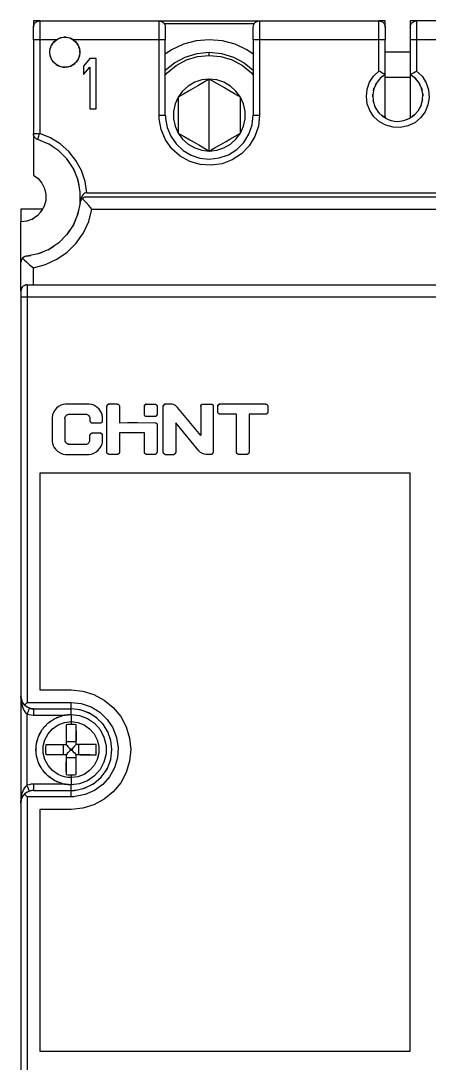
# Model space of a CAD drawing. Header units: millimetres. Extents: x 0 to 90, y 0 to 141.
# Drawn here: x 0 to 32.5, y 58.3 to 141.2 of the extents above; entities that cross this region are included whole.
import ezdxf

# ---------------------------------------------------------------- set-up
doc = ezdxf.new("R2010")
doc.units = ezdxf.units.MM

# ---------------------------------------------------------------- blocks, each defined once
blk = doc.blocks.new('CHINT_bcb3aa72183f55a4a0c427333044423c_FACE_0')
at = {"color": 141, "linetype": 'Continuous', "true_color": 0x40d9ff}
for p, q in [((1.188, 141.123), (1.188, 141.123)), ((11.398, 141.032), (18.602, 141.032)), ((28.611, 141.22), (28.611, 141.22)), ((28.717, 141.183), (28.717, 141.183)), ((28.812, 141.123), (28.812, 141.123)), ((28.891, 141.044), (28.891, 141.044)), ((1.05, 140.949), (1.05, 140.949)), ((28.95, 140.949), (28.95, 140.949)), ((1, 139.732), (1, 132.263)), ((2.509, 139.393), (2.441, 139.295)), ((2.704, 139.618), (2.609, 139.535)), ((3.064, 139.848), (2.83, 139.726)), ((3, 139.819), (3, 139.815)), ((3.322, 139.915), (3.134, 139.869)), ((3.595, 139.923), (3.415, 139.924)), ((3.5, 139.932), (3.5, 139.924)), ((3.884, 139.864), (3.685, 139.914)), ((4.175, 139.722), (3.943, 139.846)), ((4.395, 139.53), (4.295, 139.62)), ((4.561, 139.289), (4.487, 139.399)), ((4.5, 139.381), (4.5, 139.38)), ((11.5, 133.732), (11.5, 139.732)), ((18.5, 139.732), (18.5, 133.732)), ((29, 136.964), (29, 139.732)), ((31, 139.732), (31, 136.964)), ((2.373, 139.12), (2.336, 139.022)), ((4.665, 139.016), (4.62, 139.138)), ((4.663, 138.438), (4.682, 138.588)), ((4.699, 138.726), (4.685, 138.85)), ((15, 138.482), (15, 138.732)), ((31, 138.732), (29, 138.732)), ((2.335, 138.448), (2.366, 138.364)), ((2.435, 138.18), (2.498, 138.087)), ((2.597, 137.944), (2.69, 137.858)), ((2.809, 137.753), (2.943, 137.679)), ((4.174, 137.741), (4.287, 137.838)), ((4.392, 137.931), (4.479, 138.053)), ((4.4, 137.942), (4.4, 137.939)), ((4.558, 138.168), (4.613, 138.308)), ((3.064, 137.616), (3.208, 137.577)), ((3.345, 137.544), (3.494, 137.541)), ((3.634, 137.541), (3.78, 137.574)), ((3.916, 137.608), (4.049, 137.675)), ((28.228, 136.13), (28.313, 136.301)), ((28.514, 136.552), (28.616, 136.674)), ((31, 136.732), (29, 136.732)), ((31.378, 136.682), (31.478, 136.561)), ((31.678, 136.319), (31.762, 136.15)), ((28.014, 135.185), (28.012, 135.397)), ((28.062, 135.668), (28.108, 135.867)), ((31.886, 135.895), (31.931, 135.698)), ((31.988, 135.435), (31.986, 135.226)), ((28.084, 134.708), (28.032, 134.917)), ((28.266, 134.262), (28.165, 134.456)), ((31.862, 134.508), (31.762, 134.315)), ((31.98, 134.964), (31.928, 134.756)), ((28.549, 133.874), (28.405, 134.041)), ((28.916, 133.566), (28.736, 133.694)), ((31.327, 133.74), (31.147, 133.611)), ((31.64, 134.092), (31.496, 133.926)), ((2.523, 131.231), (2.223, 131.429)), ((3.286, 130.631), (3.006, 130.908)), ((3.901, 129.902), (3.671, 130.244)), ((4.355, 129.071), (4.191, 129.462)), ((4.633, 128.17), (4.548, 128.592)), ((4.727, 127.233), (4.726, 127.67)), ((1.562, 125.999), (1.67, 126.147)), ((4.564, 125.944), (4.632, 126.29)), ((4.621, 126.232), (4.621, 126.232)), ((5.662, 126.232), (36, 126.232)), ((0.445, 125.286), (0.584, 125.331)), ((0.867, 125.436), (1.017, 125.523)), ((1.246, 125.678), (1.381, 125.799)), ((4.266, 125.18), (4.356, 125.397)), ((4.52, 125.793), (4.565, 125.948)), ((0, 122.006), (0, 125.232)), ((3.674, 124.223), (3.909, 124.575)), ((4.167, 124.961), (4.269, 125.185)), ((2.987, 123.543), (3.058, 123.605)), ((3.055, 123.602), (3.308, 123.855)), ((3.661, 124.209), (3.676, 124.225)), ((1.338, 122.678), (1.653, 122.801)), ((1.652, 122.8), (1.727, 122.832)), ((2.181, 123.019), (2.639, 123.311)), ((1, 120.232), (1, 121.57)), ((7.69, 110.732), (7.02, 110.732)), ((19.49, 110.732), (15.84, 110.732)), ((3.5, 109.592), (3.507, 109.645)), ((3.509, 109.656), (3.521, 109.688)), ((3.533, 109.717), (3.549, 109.745)), ((3.567, 109.772), (3.588, 109.797)), ((3.61, 109.822), (3.635, 109.844)), ((3.661, 109.866), (3.688, 109.883)), ((3.716, 109.9), (3.745, 109.912)), ((3.776, 109.923), (3.787, 109.926)), ((6.34, 108.412), (5.67, 108.412)), ((3.509, 107.809), (3.507, 107.82)), ((3.532, 107.748), (3.52, 107.777)), ((3.566, 107.693), (3.549, 107.72)), ((3.61, 107.643), (3.588, 107.668)), ((3.66, 107.599), (3.635, 107.621)), ((3.716, 107.565), (3.688, 107.582)), ((3.776, 107.542), (3.745, 107.553)), ((3.84, 107.532), (3.787, 107.539)), ((11.5, 106.732), (12.17, 106.732)), ((0.642, 86.55), (0.667, 86.539)), ((1, 86.482), (4, 86.482)), ((4.812, 86.37), (4.492, 86.427)), ((0.5, 80.397), (0.5, 86.068)), ((1, 85.982), (3.473, 85.982)), ((2.885, 85.782), (2.913, 85.806)), ((3.473, 85.982), (3.401, 85.96)), ((4, 86.032), (3.473, 85.982)), ((5.476, 86.119), (5.18, 86.241)), ((6.071, 85.729), (5.813, 85.908)), ((6.566, 85.219), (6.359, 85.44)), ((2.275, 85.432), (2.294, 85.432)), ((4.4, 84.718), (4.4, 83.924)), ((6.367, 85.432), (6.367, 85.432)), ((6.939, 84.613), (6.794, 84.856)), ((4.4, 83.861), (3.6, 83.861)), ((7.17, 83.94), (7.095, 84.164)), ((3.372, 83.632), (3.372, 82.832)), ((4.628, 82.832), (4.628, 83.632)), ((3.6, 82.604), (4.4, 82.604)), ((3.6, 81.493), (3.6, 82.271)), ((5.486, 82.832), (4.692, 82.832)), ((7.072, 82.232), (7.155, 82.471)), ((6.725, 81.498), (6.885, 81.753)), ((3.473, 80.482), (1, 80.482)), ((3.401, 80.505), (3.473, 80.482)), ((3.473, 80.482), (4, 80.432)), ((5.609, 80.429), (5.886, 80.603)), ((6.228, 80.893), (6.454, 81.119)), ((0.667, 79.925), (0.643, 79.915)), ((4.902, 80.126), (5.211, 80.235))]:
    blk.add_line(p, q, dxfattribs=at)
for points in [[(1.5, 141.232), (1, 141.232), (1, 140.732), (1.013, 140.844)], [(1, 139.732), (1, 139.955), (1, 140.166), (1, 140.356), (1, 140.514), (1, 140.633), (1, 140.707), (1.013, 140.844), (1.05, 140.949), (1.109, 141.044)], [(1.188, 141.123), (1.109, 141.044), (1.109, 141.044)], [(1.188, 141.123), (1.283, 141.183), (1.283, 141.183)], [(1.283, 141.183), (1.389, 141.22), (1.5, 141.232)], [(1.5, 141.232), (11, 141.232), (19, 141.232), (28.5, 141.232)], [(1.5, 141.232), (1.5, 141.195), (1.5, 141.084), (1.5, 140.905), (1.5, 140.668), (1.5, 140.383), (1.5, 140.066), (1.5, 139.732)], [(11, 141.232), (11.111, 141.22), (11.217, 141.183), (11.312, 141.123), (11.391, 141.044), (11.45, 140.949), (11.487, 140.844), (11.5, 140.707), (11.5, 140.633), (11.5, 140.514), (11.5, 140.356), (11.5, 140.166), (11.5, 139.955), (11.5, 139.732)], [(11, 139.732), (11, 140.066), (11, 140.383), (11, 140.668), (11, 140.905), (11, 141.084), (11, 141.195), (11, 141.232)], [(18.5, 139.732), (18.5, 139.955), (18.5, 140.166), (18.5, 140.356), (18.5, 140.514), (18.5, 140.633), (18.5, 140.707), (18.5, 140.732), (18.513, 140.844), (18.55, 140.949), (18.609, 141.044), (18.688, 141.123), (18.783, 141.183), (18.889, 141.22), (19, 141.232)], [(19, 141.232), (19, 141.195), (19, 141.084), (19, 140.905), (19, 140.668), (19, 140.383), (19, 140.066), (19, 139.732)], [(28.5, 141.232), (28.611, 141.22), (28.717, 141.183), (28.812, 141.123), (28.891, 141.044), (28.95, 140.949), (28.987, 140.844), (29, 140.707), (29, 140.633), (29, 140.514), (29, 140.356), (29, 140.166), (29, 139.955), (29, 139.732)], [(28.987, 140.844), (29, 140.732), (29, 141.232), (28.5, 141.232)], [(28.5, 139.732), (28.5, 140.066), (28.5, 140.383), (28.5, 140.668), (28.5, 140.905), (28.5, 141.084), (28.5, 141.195), (28.5, 141.232)], [(31, 140.732), (31.013, 140.844), (31.05, 140.949), (31.109, 141.044), (31.188, 141.123), (31.283, 141.183), (31.389, 141.22), (31.5, 141.232)], [(31.5, 141.232), (31, 141.232), (31, 140.732)], [(58.5, 141.232), (49, 141.232), (41, 141.232), (31.5, 141.232)], [(31.5, 141.232), (31.5, 141.195), (31.5, 141.084), (31.5, 140.905), (31.5, 140.668), (31.5, 140.383), (31.5, 140.066), (31.5, 139.732)], [(31, 140.732), (31, 140.707), (31, 140.633), (31, 140.514), (31, 140.356), (31, 140.166), (31, 139.955), (31, 139.732)], [(1.5, 139.732), (1.389, 139.732), (1.283, 139.732), (1.188, 139.732), (1.109, 139.732), (1.05, 139.732), (1.013, 139.732), (1, 139.732)], [(2.837, 139.732), (1.5, 139.732), (1.5, 132.263)], [(4.163, 139.732), (4.387, 139.54), (4.557, 139.3), (4.664, 139.025), (4.7, 138.732), (4.665, 138.445), (4.563, 138.175), (4.398, 137.937), (4.182, 137.745), (3.926, 137.61), (3.645, 137.541), (3.355, 137.541), (3.074, 137.61), (2.818, 137.745), (2.602, 137.937), (2.437, 138.175), (2.335, 138.445), (2.3, 138.732), (2.336, 139.025), (2.443, 139.3), (2.613, 139.54), (2.837, 139.732)], [(2.837, 139.732), (3.043, 139.842), (3.267, 139.909), (3.5, 139.932), (3.733, 139.91), (3.957, 139.842), (4.163, 139.732)], [(11, 133.733), (11, 139.732), (4.163, 139.732)], [(11.5, 139.732), (11.487, 139.732), (11.45, 139.732), (11.391, 139.732), (11.312, 139.732), (11.217, 139.732), (11.111, 139.732), (11, 139.732)], [(18.5, 138.578), (18, 138.928), (17.052, 139.37), (16.042, 139.641), (15, 139.732), (13.958, 139.641), (12.948, 139.37), (12, 138.928), (11.5, 138.578)], [(19, 139.732), (18.889, 139.732), (18.783, 139.732), (18.688, 139.732), (18.609, 139.732), (18.55, 139.732), (18.513, 139.732), (18.5, 139.732)], [(28.5, 137.232), (28.5, 139.732), (19, 139.732), (19, 133.732)], [(29, 139.732), (28.987, 139.732), (28.95, 139.732), (28.891, 139.732), (28.812, 139.732), (28.717, 139.732), (28.611, 139.732), (28.5, 139.732)], [(31.5, 139.732), (31.389, 139.732), (31.283, 139.732), (31.188, 139.732), (31.109, 139.732), (31.05, 139.732), (31.013, 139.732), (31, 139.732)], [(41, 133.733), (41, 139.732), (31.5, 139.732), (31.5, 137.232)], [(11.5, 137.297), (12.222, 137.89), (13.087, 138.352), (14.025, 138.636), (15, 138.732)], [(15, 138.732), (15.975, 138.636), (16.913, 138.352), (17.778, 137.89), (18.5, 137.297)], [(5.5, 137.551), (5.5, 134.232), (6, 134.232), (6, 138.232), (5.5, 138.232), (5, 137.637), (5, 136.956), (5.5, 137.551)], [(11.5, 136.919), (11.641, 137.091), (12.361, 137.682), (13.182, 138.121), (14.073, 138.391), (15, 138.482)], [(15, 138.482), (15.927, 138.391), (16.818, 138.121), (17.639, 137.682), (18.359, 137.091), (18.5, 136.919)], [(31.5, 137.232), (31.934, 136.817), (32.256, 136.31), (32.448, 135.74), (32.498, 135.141), (32.405, 134.548), (32.172, 133.994), (31.814, 133.512), (31.351, 133.129), (30.81, 132.867), (30.222, 132.742), (29.622, 132.761), (29.043, 132.923), (28.534, 133.207), (28.104, 133.602), (27.778, 134.086), (27.573, 134.632), (27.5, 135.211), (27.563, 135.791), (27.759, 136.341), (28.077, 136.83), (28.5, 137.232)], [(29, 136.964), (28.607, 136.667), (28.298, 136.282), (28.093, 135.834), (28.003, 135.349), (28.036, 134.857), (28.187, 134.387), (28.449, 133.969), (28.805, 133.628), (29.234, 133.385), (29.482, 133.301), (29.739, 133.249), (30, 133.232), (30.472, 133.289), (30.916, 133.455), (31.31, 133.721), (31.629, 134.072), (31.857, 134.489), (31.98, 134.948), (31.991, 135.422), (31.89, 135.886), (31.683, 136.314), (31.38, 136.68), (31, 136.964)], [(29, 136.964), (28.992, 136.969), (28.968, 136.983), (28.916, 137.012), (28.84, 137.054), (28.741, 137.108), (28.626, 137.169), (28.5, 137.232)], [(29.028, 133.502), (29.014, 133.565), (29.004, 133.648), (29, 133.732), (29, 136.964)], [(31, 136.964), (31, 133.732), (30.996, 133.648), (30.986, 133.565), (30.97, 133.491)], [(31, 136.964), (31.008, 136.969), (31.032, 136.983), (31.084, 137.012), (31.16, 137.054), (31.259, 137.108), (31.374, 137.168), (31.5, 137.232)], [(15, 136.592), (14.536, 136.325), (14.085, 136.064), (13.721, 135.854), (13.357, 135.644), (12.945, 135.406), (12.523, 135.162)], [(15, 136.592), (14.405, 136.53), (13.837, 136.345), (13.319, 136.046), (12.875, 135.646), (12.523, 135.162)], [(17.477, 135.162), (17.013, 135.43), (16.562, 135.691), (16.198, 135.901), (15.834, 136.111), (15.422, 136.349), (15, 136.592)], [(17.477, 135.162), (17.125, 135.646), (16.681, 136.046), (16.163, 136.345), (15.595, 136.53), (15, 136.592)], [(15, 130.872), (15, 133.732), (15, 136.592)], [(12.523, 135.162), (12.28, 134.616), (12.156, 134.031), (12.156, 133.433), (12.28, 132.849), (12.523, 132.302)], [(12.523, 135.162), (12.523, 134.627), (12.523, 134.106), (12.523, 133.686), (12.523, 133.265), (12.523, 132.789), (12.523, 132.302)], [(17.477, 132.302), (17.477, 132.838), (17.477, 133.359), (17.477, 133.779), (17.477, 134.2), (17.477, 134.675), (17.477, 135.162)], [(17.477, 132.302), (17.72, 132.849), (17.844, 133.433), (17.844, 134.031), (17.72, 134.616), (17.477, 135.162)], [(11, 133.733), (11.111, 133.732), (11.217, 133.732), (11.312, 133.732), (11.391, 133.732), (11.45, 133.732), (11.487, 133.732), (11.5, 133.732)], [(19, 133.732), (18.904, 132.863), (18.622, 132.035), (18.167, 131.289), (17.56, 130.659), (16.831, 130.176), (16.015, 129.863), (15.149, 129.735), (14.277, 129.798), (13.44, 130.049), (12.676, 130.476), (12.024, 131.059), (11.515, 131.77), (11.171, 132.574), (11.011, 133.434), (11.005, 133.533), (11.001, 133.633), (11, 133.733)], [(11.5, 133.732), (11.501, 133.645), (11.504, 133.558), (11.51, 133.471), (11.645, 132.737), (11.932, 132.048), (12.359, 131.435), (12.907, 130.927), (13.549, 130.547), (14.258, 130.312), (15, 130.232), (15.779, 130.32), (16.519, 130.579), (17.182, 130.996), (17.736, 131.55), (18.153, 132.214), (18.412, 132.953), (18.5, 133.732)], [(18.5, 133.732), (18.513, 133.732), (18.55, 133.732), (18.609, 133.732), (18.688, 133.732), (18.783, 133.732), (18.889, 133.732), (19, 133.732)], [(1, 132.263), (1, 128.964), (1.38, 128.68), (1.683, 128.314), (1.89, 127.886), (1.991, 127.422), (1.98, 126.948), (1.857, 126.489), (1.629, 126.072), (1.31, 125.721), (0.916, 125.455), (0.472, 125.289), (0, 125.232)], [(1.045, 132.057), (1.044, 132.058), (1.011, 132.158), (1, 132.263)], [(1.357, 131.784), (1.259, 131.825), (1.172, 131.886), (1.099, 131.965), (1.045, 132.056), (1.011, 132.158), (1, 132.263)], [(1, 132.263), (1.013, 132.263), (1.05, 132.263), (1.109, 132.263), (1.188, 132.263), (1.283, 132.263), (1.389, 132.263), (1.5, 132.263)], [(1.171, 131.887), (1.169, 131.889), (1.141, 131.919)], [(1.357, 131.784), (1.361, 131.796), (1.371, 131.832), (1.388, 131.889), (1.411, 131.965), (1.438, 132.056), (1.468, 132.157), (1.5, 132.263)], [(5.241, 127.545), (5.107, 128.45), (4.818, 129.318), (4.383, 130.123), (3.814, 130.84), (3.13, 131.447), (2.351, 131.927), (1.5, 132.263)], [(12.523, 132.302), (12.987, 132.035), (13.438, 131.774), (13.802, 131.564), (14.166, 131.354), (14.578, 131.116), (15, 130.872)], [(12.523, 132.302), (12.875, 131.819), (13.319, 131.419), (13.837, 131.12), (14.405, 130.935), (15, 130.872)], [(15, 130.872), (15.464, 131.14), (15.915, 131.401), (16.279, 131.611), (16.643, 131.821), (17.055, 132.059), (17.477, 132.302)], [(15, 130.872), (15.595, 130.935), (16.163, 131.12), (16.681, 131.419), (17.125, 131.819), (17.477, 132.302)], [(1.258, 131.826), (1.255, 131.828), (1.19, 131.873)], [(1.594, 131.687), (1.35, 131.786), (1.281, 131.816)], [(4.719, 126.733), (4.733, 127.632), (4.56, 128.562), (4.206, 129.439), (3.686, 130.229), (3.019, 130.9), (2.232, 131.425), (1.357, 131.784)], [(4.884, 127.097), (4.808, 127.007), (4.755, 126.901), (4.728, 126.78), (4.548, 125.863), (4.192, 124.998), (3.673, 124.22), (3.012, 123.559), (2.234, 123.041), (1.37, 122.684), (0.452, 122.504)], [(5.241, 127.545), (5.202, 127.543), (5.163, 127.536), (5.094, 127.512), (5.013, 127.463), (4.949, 127.4), (4.877, 127.295), (4.805, 127.124), (4.764, 126.919)], [(4.884, 127.097), (4.982, 127.169), (5.097, 127.215), (5.226, 127.232), (35.5, 127.232), (35.696, 127.192), (35.852, 127.088), (35.941, 126.967), (35.985, 126.854), (36, 126.732), (36, 126.574), (36, 126.406), (36, 126.232)], [(5.662, 126.232), (5.532, 126.386), (5.406, 126.532), (5.194, 126.766), (5.02, 126.956), (4.884, 127.097)], [(5.241, 127.545), (36.05, 127.545), (36.05, 127.232)], [(1.717, 126.232), (0, 126.232), (0, 125.232)], [(1, 121.57), (1.968, 121.829), (2.876, 122.253), (3.696, 122.828), (4.405, 123.536), (4.979, 124.357), (5.403, 125.265), (5.662, 126.232)], [(0.136, 122.349), (0.064, 122.25), (0.017, 122.135), (0, 122.006)], [(0.017, 122.133), (0.016, 122.132), (0, 122.006)], [(0.016, 122.13), (0.015, 122.128), (0, 122.007)], [(0.048, 119.944), (0.042, 119.933), (0.011, 119.837), (0, 119.732), (0, 122.006)], [(0.061, 122.245), (0.059, 122.242), (0.036, 122.182)], [(0.063, 122.249), (0.062, 122.248), (0.041, 122.195)], [(0.132, 122.345), (0.13, 122.342), (0.099, 122.298)], [(0.135, 122.348), (0.135, 122.347), (0.111, 122.315)], [(0.452, 122.504), (0.332, 122.477), (0.225, 122.424), (0.136, 122.349)], [(0.136, 122.349), (0.268, 122.221), (0.443, 122.058), (0.702, 121.825), (1, 121.57)], [(0.224, 122.423), (0.222, 122.422), (0.198, 122.401)], [(0.329, 122.476), (0.325, 122.474), (0.228, 122.426), (0.227, 122.425)], [(0.338, 122.478), (0.332, 122.477), (0.332, 122.477)], [(0.452, 122.504), (0.388, 122.493), (0.338, 122.478)], [(0.45, 122.504), (0.451, 122.504), (0.792, 122.571)], [(0.5, 120.232), (0.389, 120.22), (0.283, 120.183), (0.188, 120.123), (0.109, 120.044), (0.05, 119.949), (0, 119.72), (0, 119.683), (0, 119.623), (0, 119.544), (0, 119.449), (0, 119.344), (0, 119.232)], [(0.08, 119.998), (0.101, 120.034), (0.106, 120.039)], [(0.15, 120.085), (0.181, 120.117), (0.185, 120.12)], [(0.241, 120.156), (0.277, 120.18), (0.28, 120.181)], [(0.35, 120.206), (0.385, 120.219), (0.387, 120.219)], [(0.5, 120.232), (0.5, 120.232), (89.5, 120.232), (89.5, 120.232)], [(0.5, 120.232), (0.5, 120.207), (0.5, 120.133), (0.5, 120.014), (0.5, 119.856), (0.5, 119.666), (0.5, 119.455), (0.5, 119.232)], [(0, 119.232), (0, 87.482), (0, 78.982), (0, 29.982), (0, 22.732), (0, 22.232)], [(0.5, 119.232), (0.389, 119.232), (0.283, 119.232), (0.188, 119.232), (0.109, 119.232), (0.05, 119.232), (0.013, 119.232), (0, 119.232)], [(86, 86.982), (89.5, 86.982), (89.5, 119.232), (0.5, 119.232), (0.5, 86.982), (4, 86.982)], [(3.5, 109.592), (3.503, 109.629), (3.511, 109.665), (3.536, 109.723), (3.571, 109.778), (3.615, 109.828), (3.667, 109.87), (3.723, 109.904), (3.781, 109.925), (3.84, 109.932), (5.17, 109.932), (5.222, 109.926), (5.274, 109.909), (5.323, 109.881), (5.369, 109.845), (5.423, 109.788), (5.47, 109.714), (5.492, 109.653), (5.5, 109.592), (5.5, 109.402), (5.504, 109.373), (5.514, 109.344), (5.531, 109.315), (5.552, 109.29), (5.577, 109.267), (5.605, 109.25), (5.634, 109.238), (5.652, 109.234), (5.67, 109.232), (6.34, 109.232), (6.357, 109.234), (6.375, 109.238), (6.403, 109.251), (6.428, 109.269), (6.452, 109.291), (6.471, 109.317), (6.487, 109.345), (6.497, 109.374), (6.5, 109.402), (6.5, 109.702), (6.481, 109.865), (6.426, 110.025), (6.34, 110.18), (6.229, 110.325), (6.05, 110.493), (5.82, 110.638), (5.63, 110.708), (5.44, 110.732), (3.56, 110.732), (3.374, 110.709), (3.188, 110.642), (3.01, 110.538), (2.848, 110.405), (2.708, 110.248), (2.599, 110.076), (2.527, 109.893), (2.507, 109.798), (2.5, 109.702), (2.5, 107.762), (2.519, 107.6), (2.574, 107.44), (2.66, 107.285), (2.771, 107.14), (2.95, 106.972), (3.18, 106.827), (3.37, 106.757), (3.56, 106.732), (5.44, 106.732), (5.626, 106.756), (5.812, 106.824), (5.99, 106.927), (6.153, 107.061), (6.292, 107.217), (6.402, 107.39), (6.473, 107.572), (6.493, 107.667), (6.5, 107.762), (6.5, 108.252), (6.499, 108.269), (6.495, 108.287), (6.483, 108.314), (6.467, 108.339), (6.446, 108.363), (6.422, 108.383), (6.395, 108.398), (6.368, 108.409), (6.34, 108.412)], [(7.02, 110.732), (6.99, 110.729), (6.96, 110.718), (6.923, 110.696), (6.894, 110.67), (6.876, 110.647), (6.862, 110.623), (6.853, 110.598), (6.85, 110.572)], [(6.85, 110.572), (6.852, 110.59), (6.853, 110.595)], [(7.85, 106.892), (7.846, 106.865), (7.836, 106.837), (7.821, 106.811), (7.801, 106.787), (7.777, 106.766), (7.751, 106.749), (7.724, 106.738), (7.707, 106.734), (7.69, 106.732), (7.02, 106.732), (6.991, 106.736), (6.962, 106.746), (6.934, 106.761), (6.909, 106.781), (6.886, 106.804), (6.868, 106.83), (6.856, 106.858), (6.852, 106.875), (6.85, 106.892), (6.85, 110.572)], [(6.854, 110.601), (6.856, 110.607), (6.859, 110.614)], [(6.866, 110.63), (6.868, 110.635), (6.872, 110.641)], [(6.882, 110.655), (6.886, 110.661), (6.89, 110.665)], [(6.9, 110.675), (6.909, 110.684), (6.917, 110.691)], [(6.927, 110.699), (6.934, 110.704), (6.956, 110.716)], [(6.961, 110.719), (6.962, 110.719), (6.981, 110.725)], [(6.991, 110.729), (6.991, 110.729), (7.02, 110.732)], [(7.69, 110.732), (7.718, 110.729), (7.745, 110.719), (7.772, 110.703), (7.796, 110.683), (7.817, 110.66), (7.833, 110.634), (7.845, 110.607), (7.849, 110.59), (7.85, 110.572), (7.85, 109.232), (8.487, 109.276), (9.285, 109.268), (10.72, 109.232)], [(7.69, 110.732), (7.707, 110.731), (7.715, 110.729)], [(7.72, 110.728), (7.724, 110.727), (7.735, 110.723)], [(7.748, 110.717), (7.751, 110.716), (7.762, 110.709)], [(7.774, 110.701), (7.777, 110.699), (7.786, 110.691)], [(7.798, 110.681), (7.801, 110.678), (7.808, 110.669)], [(7.818, 110.657), (7.821, 110.654), (7.827, 110.644)], [(7.835, 110.631), (7.836, 110.628), (7.84, 110.617)], [(7.846, 110.602), (7.846, 110.6), (7.847, 110.597)], [(10, 110.732), (9.97, 110.729), (9.94, 110.718), (9.903, 110.696), (9.874, 110.67), (9.856, 110.647), (9.842, 110.623), (9.833, 110.598), (9.83, 110.572)], [(9.83, 110.572), (9.832, 110.59), (9.833, 110.595)], [(10.84, 109.902), (10.836, 109.873), (10.826, 109.844), (10.809, 109.816), (10.788, 109.79), (10.763, 109.768), (10.735, 109.75), (10.706, 109.738), (10.688, 109.734), (10.67, 109.732), (10, 109.732), (9.982, 109.734), (9.964, 109.738), (9.935, 109.75), (9.907, 109.767), (9.882, 109.79), (9.861, 109.815), (9.844, 109.844), (9.834, 109.873), (9.83, 109.902), (9.83, 110.572)], [(9.834, 110.601), (9.836, 110.607), (9.839, 110.614)], [(9.846, 110.63), (9.848, 110.635), (9.852, 110.641)], [(9.862, 110.655), (9.866, 110.661), (9.87, 110.665)], [(9.88, 110.675), (9.889, 110.684), (9.897, 110.691)], [(9.907, 110.699), (9.914, 110.704), (9.936, 110.716)], [(9.941, 110.719), (9.942, 110.719), (9.961, 110.725)], [(9.971, 110.729), (9.971, 110.729), (10, 110.732)], [(10, 110.732), (10.67, 110.732), (10.699, 110.729), (10.728, 110.719), (10.756, 110.704), (10.781, 110.684), (10.804, 110.661), (10.822, 110.635), (10.834, 110.607), (10.838, 110.59), (10.84, 110.572), (10.84, 109.902)], [(10.699, 110.729), (10.7, 110.729), (10.709, 110.725)], [(10.729, 110.719), (10.73, 110.718), (10.734, 110.716)], [(10.763, 110.699), (10.767, 110.696), (10.773, 110.691)], [(10.79, 110.675), (10.796, 110.67), (10.8, 110.665)], [(10.808, 110.655), (10.814, 110.647), (10.818, 110.641)], [(10.824, 110.63), (10.828, 110.623), (10.831, 110.614)], [(10.836, 110.601), (10.837, 110.598), (10.837, 110.595)], [(14.32, 110.572), (14.32, 108.222), (12.48, 110.462), (12.3, 110.613), (12.144, 110.691), (12.025, 110.722), (11.9, 110.732), (11.5, 110.732), (11.483, 110.731), (11.466, 110.727), (11.439, 110.716), (11.413, 110.699), (11.389, 110.678), (11.369, 110.654), (11.354, 110.628), (11.344, 110.6), (11.34, 110.572)], [(11.34, 110.572), (11.341, 110.59), (11.343, 110.597)], [(11.5, 106.732), (11.472, 106.736), (11.445, 106.746), (11.418, 106.762), (11.394, 106.782), (11.373, 106.805), (11.357, 106.831), (11.345, 106.858), (11.341, 106.875), (11.34, 106.892), (11.34, 110.572)], [(11.344, 110.602), (11.345, 110.607), (11.35, 110.617)], [(11.355, 110.631), (11.357, 110.634), (11.363, 110.644)], [(11.372, 110.657), (11.373, 110.66), (11.382, 110.669)], [(11.392, 110.681), (11.394, 110.683), (11.404, 110.691)], [(11.416, 110.701), (11.418, 110.703), (11.428, 110.709)], [(11.442, 110.717), (11.445, 110.719), (11.455, 110.723)], [(11.47, 110.728), (11.472, 110.729), (11.475, 110.729)], [(14.32, 110.572), (14.324, 110.6), (14.334, 110.628), (14.349, 110.654), (14.369, 110.678), (14.393, 110.699), (14.419, 110.716), (14.446, 110.727), (14.463, 110.731), (14.48, 110.732), (15.15, 110.732)], [(14.32, 110.572), (14.321, 110.59), (14.323, 110.597)], [(14.324, 110.602), (14.325, 110.607), (14.33, 110.617)], [(14.335, 110.631), (14.337, 110.634), (14.343, 110.644)], [(14.352, 110.657), (14.353, 110.66), (14.362, 110.669)], [(14.372, 110.681), (14.374, 110.683), (14.384, 110.691)], [(14.396, 110.701), (14.398, 110.703), (14.408, 110.709)], [(14.422, 110.717), (14.425, 110.719), (14.435, 110.723)], [(14.45, 110.728), (14.452, 110.729), (14.455, 110.729)], [(15.15, 110.732), (15.182, 110.728), (15.214, 110.716), (15.245, 110.697), (15.272, 110.674), (15.294, 110.647), (15.311, 110.617), (15.318, 110.595), (15.32, 110.572), (15.32, 106.892)], [(15.15, 110.732), (15.18, 110.728), (15.181, 110.728)], [(15.192, 110.724), (15.21, 110.718), (15.212, 110.717)], [(15.246, 110.696), (15.247, 110.695), (15.255, 110.688)], [(15.274, 110.671), (15.276, 110.67), (15.294, 110.647), (15.294, 110.647)], [(15.296, 110.644), (15.308, 110.623), (15.309, 110.619)], [(15.315, 110.604), (15.317, 110.598), (15.317, 110.597)], [(15.84, 110.732), (15.81, 110.729), (15.78, 110.718), (15.743, 110.696), (15.714, 110.67), (15.696, 110.647), (15.682, 110.623), (15.673, 110.598), (15.67, 110.572)], [(15.67, 110.572), (15.672, 110.59), (15.673, 110.595)], [(15.84, 109.932), (15.811, 109.936), (15.781, 109.947), (15.753, 109.964), (15.728, 109.985), (15.706, 110.01), (15.688, 110.037), (15.676, 110.066), (15.671, 110.084), (15.67, 110.102), (15.67, 110.572)], [(15.674, 110.601), (15.676, 110.607), (15.679, 110.614)], [(15.686, 110.63), (15.688, 110.635), (15.692, 110.641)], [(15.702, 110.655), (15.706, 110.661), (15.71, 110.665)], [(15.72, 110.675), (15.729, 110.684), (15.737, 110.691)], [(15.747, 110.699), (15.754, 110.704), (15.776, 110.716)], [(15.781, 110.719), (15.782, 110.719), (15.801, 110.725)], [(15.811, 110.729), (15.811, 110.729), (15.84, 110.732)], [(19.49, 110.732), (19.518, 110.729), (19.545, 110.719), (19.572, 110.703), (19.596, 110.683), (19.617, 110.66), (19.633, 110.634), (19.645, 110.607), (19.649, 110.59), (19.65, 110.572), (19.65, 110.102), (19.647, 110.074), (19.637, 110.045), (19.621, 110.017), (19.602, 109.991), (19.578, 109.969), (19.553, 109.951), (19.525, 109.938), (19.507, 109.934), (19.49, 109.932), (18.16, 109.932), (18.16, 106.892)], [(19.49, 110.732), (19.507, 110.731), (19.515, 110.729)], [(19.52, 110.728), (19.524, 110.727), (19.535, 110.723)], [(19.548, 110.717), (19.551, 110.716), (19.562, 110.709)], [(19.574, 110.701), (19.577, 110.699), (19.586, 110.691)], [(19.598, 110.681), (19.601, 110.678), (19.608, 110.669)], [(19.618, 110.657), (19.621, 110.654), (19.627, 110.644)], [(19.635, 110.631), (19.636, 110.628), (19.64, 110.617)], [(19.646, 110.602), (19.646, 110.6), (19.647, 110.597)], [(3.5, 109.592), (3.5, 107.872), (3.507, 107.814), (3.528, 107.755), (3.561, 107.699), (3.604, 107.648), (3.654, 107.604), (3.709, 107.568), (3.767, 107.544), (3.804, 107.535), (3.84, 107.532)], [(10.702, 109.737), (10.699, 109.736), (10.696, 109.736)], [(10.732, 109.749), (10.729, 109.747), (10.718, 109.743)], [(10.76, 109.766), (10.757, 109.763), (10.746, 109.757)], [(10.785, 109.788), (10.782, 109.785), (10.772, 109.777)], [(10.807, 109.813), (10.804, 109.81), (10.796, 109.8)], [(10.824, 109.84), (10.822, 109.837), (10.815, 109.826)], [(10.835, 109.871), (10.834, 109.866), (10.83, 109.855)], [(10.84, 109.902), (10.839, 109.884), (10.837, 109.876)], [(15.675, 110.071), (15.674, 110.073), (15.673, 110.076)], [(15.686, 110.04), (15.684, 110.044), (15.68, 110.055)], [(15.703, 110.013), (15.701, 110.016), (15.695, 110.026)], [(15.725, 109.988), (15.722, 109.99), (15.714, 110)], [(15.75, 109.966), (15.747, 109.968), (15.738, 109.977)], [(15.778, 109.949), (15.775, 109.95), (15.764, 109.957)], [(15.808, 109.937), (15.804, 109.938), (15.792, 109.943)], [(15.84, 109.932), (15.822, 109.934), (15.814, 109.936)], [(17.33, 106.732), (17.302, 106.736), (17.275, 106.746), (17.248, 106.762), (17.224, 106.782), (17.203, 106.805), (17.187, 106.831), (17.175, 106.858), (17.171, 106.875), (17.17, 106.892), (17.17, 109.932), (15.84, 109.932)], [(19.519, 109.937), (19.516, 109.936), (19.513, 109.935)], [(19.547, 109.948), (19.541, 109.945), (19.532, 109.941)], [(19.572, 109.965), (19.565, 109.958), (19.558, 109.955)], [(19.593, 109.983), (19.587, 109.976), (19.582, 109.972)], [(19.616, 110.01), (19.613, 110.005), (19.608, 110)], [(19.636, 110.044), (19.636, 110.042), (19.633, 110.038)], [(19.646, 110.073), (19.646, 110.073), (19.643, 110.063)], [(6.369, 109.237), (6.366, 109.236), (6.363, 109.235)], [(6.397, 109.248), (6.391, 109.245), (6.382, 109.241)], [(6.422, 109.265), (6.415, 109.258), (6.408, 109.255)], [(6.443, 109.283), (6.437, 109.276), (6.432, 109.272)], [(6.466, 109.31), (6.463, 109.305), (6.458, 109.3)], [(6.486, 109.344), (6.486, 109.342), (6.483, 109.338)], [(6.496, 109.373), (6.496, 109.373), (6.493, 109.363)], [(10.72, 109.232), (10.739, 109.231), (10.757, 109.225), (10.775, 109.215), (10.792, 109.202), (10.812, 109.182), (10.829, 109.156), (10.837, 109.134), (10.839, 109.123), (10.84, 109.112), (10.84, 106.892)], [(10.72, 109.232), (10.733, 109.232), (10.737, 109.231)], [(10.741, 109.23), (10.746, 109.229), (10.751, 109.227)], [(10.762, 109.222), (10.766, 109.22), (10.77, 109.218)], [(10.781, 109.211), (10.786, 109.208), (10.789, 109.205)], [(10.796, 109.198), (10.803, 109.192), (10.808, 109.186)], [(10.814, 109.179), (10.818, 109.174), (10.827, 109.159)], [(10.829, 109.155), (10.83, 109.154), (10.835, 109.141)], [(10.837, 109.134), (10.837, 109.133), (10.837, 109.133)], [(15.15, 106.732), (14.75, 106.732), (14.601, 106.75), (14.455, 106.799), (14.299, 106.891), (14.17, 107.012), (12.34, 109.242), (12.34, 106.892)], [(3.84, 107.532), (5.17, 107.532), (5.206, 107.535), (5.241, 107.544), (5.298, 107.568), (5.351, 107.604), (5.399, 107.649), (5.44, 107.7), (5.472, 107.756), (5.493, 107.814), (5.5, 107.872), (5.5, 108.252)], [(5.67, 108.412), (5.64, 108.409), (5.61, 108.398), (5.573, 108.376), (5.544, 108.35), (5.526, 108.327), (5.512, 108.303), (5.503, 108.278), (5.5, 108.252)], [(5.5, 108.252), (5.502, 108.27), (5.503, 108.275)], [(5.504, 108.281), (5.506, 108.287), (5.509, 108.294)], [(5.516, 108.31), (5.518, 108.315), (5.522, 108.321)], [(5.532, 108.335), (5.536, 108.341), (5.54, 108.345)], [(5.55, 108.355), (5.559, 108.364), (5.567, 108.371)], [(5.577, 108.379), (5.584, 108.384), (5.606, 108.396)], [(5.611, 108.399), (5.612, 108.399), (5.631, 108.405)], [(5.641, 108.409), (5.641, 108.409), (5.67, 108.412)], [(6.34, 108.412), (6.357, 108.411), (6.365, 108.409)], [(6.37, 108.408), (6.374, 108.407), (6.385, 108.402)], [(6.398, 108.396), (6.401, 108.395), (6.412, 108.389)], [(6.424, 108.38), (6.427, 108.379), (6.436, 108.37)], [(6.448, 108.36), (6.451, 108.358), (6.458, 108.349)], [(6.468, 108.337), (6.471, 108.334), (6.477, 108.324)], [(6.485, 108.311), (6.486, 108.308), (6.49, 108.297)], [(6.496, 108.282), (6.496, 108.28), (6.497, 108.277)], [(10.67, 106.732), (10, 106.732), (9.971, 106.736), (9.942, 106.746), (9.914, 106.761), (9.889, 106.781), (9.866, 106.804), (9.848, 106.83), (9.836, 106.858), (9.832, 106.875), (9.83, 106.892), (9.83, 108.432), (7.85, 108.432), (7.85, 106.892)], [(6.854, 106.864), (6.853, 106.867), (6.853, 106.87)], [(6.866, 106.835), (6.862, 106.842), (6.859, 106.851)], [(6.882, 106.81), (6.876, 106.818), (6.872, 106.824)], [(6.9, 106.79), (6.894, 106.795), (6.89, 106.8)], [(6.927, 106.766), (6.923, 106.769), (6.917, 106.774)], [(6.961, 106.746), (6.96, 106.747), (6.956, 106.749)], [(6.991, 106.736), (6.99, 106.736), (6.981, 106.74)], [(7.72, 106.737), (7.718, 106.736), (7.715, 106.736)], [(7.748, 106.748), (7.745, 106.746), (7.735, 106.742)], [(7.774, 106.764), (7.772, 106.762), (7.762, 106.756)], [(7.798, 106.784), (7.796, 106.782), (7.786, 106.774)], [(7.818, 106.808), (7.817, 106.805), (7.808, 106.796)], [(7.835, 106.834), (7.833, 106.831), (7.827, 106.821)], [(7.846, 106.863), (7.845, 106.858), (7.84, 106.848)], [(7.85, 106.892), (7.849, 106.875), (7.847, 106.868)], [(9.834, 106.864), (9.833, 106.867), (9.833, 106.87)], [(9.846, 106.835), (9.842, 106.842), (9.839, 106.851)], [(9.862, 106.81), (9.856, 106.818), (9.852, 106.824)], [(9.88, 106.79), (9.874, 106.795), (9.87, 106.8)], [(9.907, 106.766), (9.903, 106.769), (9.897, 106.774)], [(9.941, 106.746), (9.94, 106.747), (9.936, 106.749)], [(9.971, 106.736), (9.97, 106.736), (9.961, 106.74)], [(10.67, 106.732), (10.7, 106.736), (10.73, 106.747), (10.767, 106.769), (10.796, 106.795), (10.814, 106.818), (10.828, 106.842), (10.837, 106.867), (10.84, 106.892)], [(10.699, 106.736), (10.699, 106.736), (10.67, 106.732)], [(10.729, 106.746), (10.728, 106.746), (10.709, 106.74)], [(10.763, 106.766), (10.756, 106.761), (10.734, 106.749)], [(10.79, 106.79), (10.781, 106.781), (10.773, 106.774)], [(10.808, 106.81), (10.804, 106.804), (10.8, 106.8)], [(10.824, 106.835), (10.822, 106.83), (10.818, 106.824)], [(10.836, 106.864), (10.834, 106.858), (10.831, 106.851)], [(10.84, 106.892), (10.838, 106.875), (10.837, 106.87)], [(11.344, 106.863), (11.344, 106.865), (11.343, 106.868)], [(11.355, 106.834), (11.354, 106.837), (11.35, 106.848)], [(11.372, 106.808), (11.369, 106.811), (11.363, 106.821)], [(11.392, 106.784), (11.389, 106.787), (11.382, 106.796)], [(11.416, 106.764), (11.413, 106.766), (11.404, 106.774)], [(11.442, 106.748), (11.439, 106.749), (11.428, 106.756)], [(11.47, 106.737), (11.466, 106.738), (11.455, 106.742)], [(11.5, 106.732), (11.483, 106.734), (11.475, 106.736)], [(12.17, 106.732), (12.2, 106.736), (12.23, 106.747), (12.267, 106.769), (12.296, 106.795), (12.314, 106.818), (12.328, 106.842), (12.337, 106.867), (12.34, 106.892)], [(12.199, 106.736), (12.199, 106.736), (12.17, 106.732)], [(12.229, 106.746), (12.228, 106.746), (12.209, 106.74)], [(12.263, 106.766), (12.256, 106.761), (12.234, 106.749)], [(12.29, 106.79), (12.281, 106.781), (12.273, 106.774)], [(12.308, 106.81), (12.304, 106.804), (12.3, 106.8)], [(12.324, 106.835), (12.322, 106.83), (12.318, 106.824)], [(12.336, 106.864), (12.334, 106.858), (12.331, 106.851)], [(12.34, 106.892), (12.338, 106.875), (12.337, 106.87)], [(15.15, 106.732), (15.18, 106.736), (15.21, 106.747), (15.247, 106.769), (15.276, 106.795), (15.294, 106.818), (15.308, 106.842), (15.317, 106.867), (15.32, 106.892)], [(15.179, 106.736), (15.179, 106.736), (15.15, 106.732)], [(15.209, 106.746), (15.208, 106.746), (15.189, 106.74)], [(15.243, 106.766), (15.236, 106.761), (15.214, 106.749)], [(15.27, 106.79), (15.261, 106.781), (15.253, 106.774)], [(15.288, 106.81), (15.284, 106.804), (15.28, 106.8)], [(15.304, 106.835), (15.302, 106.83), (15.298, 106.824)], [(15.316, 106.864), (15.314, 106.858), (15.311, 106.851)], [(15.32, 106.892), (15.318, 106.875), (15.317, 106.87)], [(17.174, 106.863), (17.174, 106.865), (17.173, 106.868)], [(17.185, 106.834), (17.184, 106.837), (17.18, 106.848)], [(17.202, 106.808), (17.199, 106.811), (17.193, 106.821)], [(17.222, 106.784), (17.219, 106.787), (17.212, 106.796)], [(17.246, 106.764), (17.243, 106.766), (17.234, 106.774)], [(17.272, 106.748), (17.269, 106.749), (17.258, 106.756)], [(17.3, 106.737), (17.296, 106.738), (17.285, 106.742)], [(17.33, 106.732), (17.313, 106.734), (17.305, 106.736)], [(18.16, 106.892), (18.156, 106.865), (18.146, 106.837), (18.131, 106.811), (18.111, 106.787), (18.087, 106.766), (18.061, 106.749), (18.034, 106.738), (18.017, 106.734), (18, 106.732), (17.33, 106.732)], [(18.03, 106.737), (18.028, 106.736), (18.025, 106.736)], [(18.058, 106.748), (18.055, 106.746), (18.045, 106.742)], [(18.084, 106.764), (18.082, 106.762), (18.072, 106.756)], [(18.108, 106.784), (18.106, 106.782), (18.096, 106.774)], [(18.128, 106.808), (18.127, 106.805), (18.118, 106.796)], [(18.145, 106.834), (18.143, 106.831), (18.137, 106.821)], [(18.156, 106.863), (18.155, 106.858), (18.15, 106.848)], [(18.16, 106.892), (18.159, 106.875), (18.157, 106.868)], [(4, 78.482), (1.5, 78.482), (1.5, 59.232), (31, 59.232), (31, 105.232), (1.5, 105.232), (1.5, 87.982), (4, 87.982), (4.927, 87.891), (5.818, 87.621), (6.639, 87.182), (7.359, 86.591), (7.949, 85.871), (8.388, 85.05), (8.659, 84.159), (8.75, 83.232), (8.659, 82.306), (8.388, 81.415), (7.949, 80.593), (7.359, 79.874), (6.639, 79.283), (5.818, 78.844), (4.927, 78.574), (4, 78.482)], [(0, 87.482), (0.019, 87.29), (0.071, 87.113), (0.167, 86.929), (0.293, 86.775)], [(0.5, 86.068), (0.411, 86.144), (0.331, 86.238), (0.202, 86.458), (0.047, 86.957), (0, 87.482)], [(0.07, 87.115), (0.07, 87.116), (0.069, 87.119)], [(0.25, 86.828), (0.207, 86.873), (0.194, 86.896)], [(0.293, 86.775), (0.393, 86.875), (0.5, 86.982)], [(1, 86.482), (0.806, 86.501), (0.629, 86.554), (0.447, 86.649), (0.293, 86.775)], [(0.419, 86.672), (0.349, 86.724), (0.323, 86.751)], [(0.616, 86.56), (0.569, 86.58), (0.473, 86.633), (0.458, 86.643)], [(0.667, 86.539), (0.662, 86.528), (0.65, 86.493), (0.63, 86.437), (0.604, 86.362), (0.572, 86.273), (0.537, 86.173), (0.5, 86.068)], [(0.667, 86.539), (0.775, 86.508), (0.795, 86.504)], [(0.823, 86.5), (0.887, 86.489), (1, 86.482)], [(1, 86.482), (1, 86.47), (1, 86.433), (1, 86.373), (1, 86.294), (1, 86.199), (1, 86.094), (1, 85.982)], [(4, 86.482), (4, 86.495), (4, 86.532), (4, 86.591), (4, 86.671), (4, 86.765), (4, 86.871), (4, 86.982)], [(4, 86.982), (4.813, 86.893), (5.587, 86.63), (6.286, 86.205), (6.876, 85.639), (7.329, 84.959), (7.624, 84.196), (7.747, 83.388), (7.691, 82.572), (7.461, 81.788), (7.065, 81.072), (6.524, 80.459), (5.863, 79.978), (5.113, 79.651), (4.311, 79.495), (4.207, 79.488), (4.104, 79.484), (4, 79.482)], [(4, 79.982), (4.09, 79.984), (4.18, 79.987), (4.269, 79.993), (5.056, 80.159), (5.778, 80.512), (6.391, 81.031), (6.858, 81.686), (7.151, 82.435), (7.25, 83.232), (7.169, 83.955), (6.928, 84.642), (6.541, 85.259), (6.026, 85.773), (5.41, 86.16), (4.723, 86.401), (4, 86.482)], [(4, 86.032), (4, 86.152), (4, 86.261), (4, 86.353), (4, 86.423), (4, 86.467), (4, 86.482)], [(0.5, 86.068), (0.663, 86.021), (0.83, 85.992), (1, 85.982)], [(4, 80.432), (3.33, 80.514), (2.699, 80.753), (2.143, 81.136), (1.696, 81.642), (1.382, 82.239), (1.22, 82.895), (1.22, 83.57), (1.382, 84.225), (1.696, 84.823), (2.143, 85.328), (2.699, 85.712), (3.33, 85.951), (4, 86.032)], [(4, 81.005), (3.865, 81.009), (3.731, 81.021), (3.467, 81.069), (3.21, 81.149), (2.965, 81.26), (2.523, 81.565), (2.167, 81.967), (1.917, 82.442), (1.788, 82.964), (1.788, 83.501), (1.917, 84.022), (2.167, 84.498), (2.523, 84.9), (2.965, 85.205), (3.467, 85.395), (4, 85.46)], [(2.227, 85.386), (2.306, 85.462), (2.523, 85.59)], [(2.78, 85.742), (2.859, 85.79), (3.12, 85.871)], [(4, 86.032), (4.67, 85.951), (5.301, 85.712), (5.857, 85.328), (6.304, 84.823), (6.618, 84.225), (6.78, 83.57), (6.78, 82.895), (6.618, 82.239), (6.304, 81.642), (5.857, 81.136), (5.301, 80.753), (4.67, 80.514), (4, 80.432)], [(4, 86.032), (4, 86.007), (4, 85.934), (4, 85.814), (4, 85.654), (4, 85.46)], [(4, 85.46), (4.533, 85.395), (5.035, 85.205), (5.477, 84.9), (5.833, 84.498), (6.083, 84.022), (6.212, 83.501), (6.212, 82.964), (6.083, 82.442), (5.833, 81.967), (5.477, 81.565), (5.035, 81.26), (4.533, 81.069), (4, 81.005)], [(4, 85.46), (4, 85.385), (4, 85.309), (4, 85.232)], [(1.443, 84.342), (1.492, 84.477), (1.608, 84.656)], [(1.773, 84.91), (1.842, 85.016), (2.009, 85.177)], [(4, 85.232), (3.866, 85.231), (3.733, 85.226), (3.6, 85.218), (3.6, 84.718), (3.6, 84.193), (3.6, 83.652)], [(4.4, 84.718), (4.4, 85.218), (4.267, 85.226), (4.134, 85.231), (4, 85.232)], [(4.4, 83.924), (4.4, 84.193), (4.4, 84.718)], [(1.255, 83.712), (1.274, 83.871), (1.34, 84.055)], [(4.42, 83.632), (4.412, 83.634), (4.405, 83.639), (4.401, 83.645), (4.4, 83.652), (4.4, 83.924)], [(1.22, 83.056), (1.2, 83.232), (1.22, 83.409)], [(3.58, 82.832), (3.039, 82.832), (2.514, 82.832), (2.014, 82.832), (2.002, 83.099), (2.002, 83.366), (2.014, 83.632), (2.514, 83.632), (3.039, 83.632), (3.58, 83.632), (3.587, 83.634), (3.594, 83.638), (3.598, 83.644), (3.6, 83.652)], [(3.59, 83.635), (3.588, 83.634), (3.587, 83.634)], [(3.597, 83.642), (3.594, 83.638), (3.594, 83.638)], [(3.923, 83.309), (3.827, 83.405), (3.734, 83.498), (3.594, 83.638)], [(3.594, 82.826), (3.68, 82.912), (3.771, 83.003), (3.923, 83.155)], [(3.598, 83.645), (3.598, 83.645), (3.6, 83.652)], [(3.923, 83.309), (4.077, 83.309), (4.077, 83.155), (3.923, 83.155), (3.923, 83.309)], [(4.406, 83.638), (4.32, 83.552), (4.229, 83.462), (4.077, 83.309)], [(4.077, 83.155), (4.173, 83.059), (4.266, 82.966), (4.406, 82.826)], [(4.401, 83.645), (4.402, 83.645), (4.403, 83.643)], [(4.406, 83.638), (4.406, 83.638), (4.41, 83.635)], [(4.42, 83.632), (4.412, 83.634), (4.412, 83.634)], [(5.486, 83.632), (4.692, 83.632), (4.42, 83.632)], [(5.486, 83.632), (4.961, 83.632), (4.692, 83.632)], [(5.486, 82.832), (5.986, 82.832), (5.998, 83.099), (5.998, 83.366), (5.986, 83.632), (5.486, 83.632)], [(1.34, 82.409), (1.274, 82.593), (1.255, 82.753)], [(1.608, 81.809), (1.492, 81.988), (1.443, 82.123)], [(3.58, 82.832), (3.588, 82.831), (3.588, 82.831)], [(3.58, 82.832), (3.588, 82.831), (3.595, 82.826), (3.599, 82.82), (3.6, 82.812), (3.6, 82.271)], [(3.594, 82.826), (3.594, 82.826), (3.59, 82.829)], [(3.597, 82.822), (3.598, 82.82), (3.599, 82.82)], [(3.6, 82.271), (3.6, 82.006), (3.6, 81.746), (3.6, 81.493)], [(4.692, 82.832), (4.42, 82.832), (4.413, 82.831), (4.406, 82.827), (4.402, 82.82), (4.4, 82.812)], [(4.402, 82.82), (4.402, 82.82), (4.4, 82.812)], [(4.4, 81.746), (4.4, 82.54), (4.4, 82.812)], [(4.4, 81.746), (4.4, 82.271), (4.4, 82.54)], [(4.406, 82.827), (4.406, 82.826), (4.403, 82.822)], [(4.41, 82.829), (4.412, 82.831), (4.413, 82.831)], [(4.692, 82.832), (4.961, 82.832), (5.486, 82.832)], [(2.009, 81.287), (1.842, 81.448), (1.773, 81.554)], [(3.6, 81.493), (3.6, 81.246), (3.733, 81.238), (3.866, 81.234), (4, 81.232)], [(4, 81.232), (4.134, 81.234), (4.267, 81.238), (4.4, 81.246), (4.4, 81.746)], [(1, 80.482), (0.83, 80.473), (0.663, 80.444), (0.5, 80.397)], [(1, 80.482), (1, 80.371), (1, 80.265), (1, 80.171), (1, 80.091), (1, 80.032), (1, 79.995), (1, 79.982)], [(2.523, 80.874), (2.306, 81.003), (2.227, 81.079)], [(3.12, 80.593), (2.859, 80.675), (2.78, 80.722)], [(4, 81.232), (4, 81.155), (4, 81.08), (4, 81.005)], [(4, 81.005), (4, 80.81), (4, 80.65), (4, 80.531), (4, 80.457), (4, 80.432)], [(0, 78.982), (0.025, 79.364), (0.102, 79.738), (0.209, 80.021), (0.307, 80.193), (0.397, 80.306), (0.5, 80.397)], [(0.293, 79.689), (0.212, 79.598), (0.141, 79.495), (0.038, 79.256), (0, 78.982)], [(0.264, 79.657), (0.281, 79.677), (0.287, 79.683)], [(1, 79.982), (0.807, 79.964), (0.631, 79.912), (0.447, 79.815), (0.293, 79.689)], [(0.5, 79.482), (0.393, 79.59), (0.293, 79.689)], [(0.305, 79.699), (0.367, 79.757), (0.434, 79.805)], [(0.453, 79.819), (0.463, 79.826), (0.564, 79.882), (0.617, 79.904)], [(0.667, 79.925), (0.662, 79.937), (0.65, 79.972), (0.63, 80.028), (0.604, 80.103), (0.572, 80.192), (0.537, 80.292), (0.5, 80.397)], [(0.796, 79.96), (0.775, 79.957), (0.667, 79.925)], [(1, 79.982), (0.887, 79.976), (0.826, 79.965)], [(1, 79.982), (4, 79.982), (4.466, 80.035)], [(4, 79.982), (4, 79.997), (4, 80.041), (4, 80.112), (4, 80.204), (4, 80.313), (4, 80.432)], [(4, 79.482), (4, 79.594), (4, 79.699), (4, 79.794), (4, 79.873), (4, 79.933), (4, 79.97), (4, 79.982)], [(0, 78.982), (0.025, 79.203), (0.035, 79.234)], [(0.059, 79.303), (0.091, 79.399), (0.127, 79.463)], [(0.169, 79.535), (0.18, 79.555), (0.194, 79.572)], [(4, 79.482), (0.5, 79.482), (0.5, 29.482), (3.5, 29.482)]]:
    blk.add_lwpolyline(points, dxfattribs=at)
blk = doc.blocks.new('CHINT_bcb3aa72183f55a4a0c427333044423c')
at = {"color": 141, "true_color": 0x40d9ff}
blk.add_blockref('CHINT_bcb3aa72183f55a4a0c427333044423c_FACE_0', (0, 0), dxfattribs=at)

msp = doc.modelspace()

# ---------------------------------------------------------------- block references
at = {"color": 141, "true_color": 0x40d9ff}
msp.add_blockref('CHINT_bcb3aa72183f55a4a0c427333044423c', (0, 0), dxfattribs=at)

doc.saveas('drawing.dxf')
